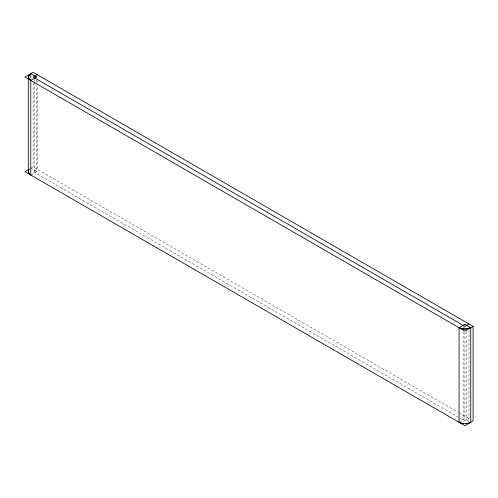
<?xml version="1.0" encoding="UTF-8"?>
<svg xmlns="http://www.w3.org/2000/svg" width="498" height="498" viewBox="0 0 498 498"><rect width="100%" height="100%" fill="white"/><g stroke="black" fill="none" stroke-linecap="round" stroke-linejoin="round"><path stroke-width="0.37" stroke-dasharray="2.49 1.87" d="M30.571 168.368L33.092 166.911L458.278 412.388M30.988 174.885L36.603 171.642L36.603 85.581M459.293 422.167L464.908 418.924L470.523 422.167M458.901 412.749L470.174 419.26M30.988 168.399L36.603 171.642M469.004 330.199L469.004 418.581L464.908 420.947L33.092 171.642L37.188 169.276L37.188 85.544M466.663 331.55L466.663 419.932M464.908 326.657L464.908 328.207M464.908 332.085L464.908 418.924M463.152 325.343L463.152 327.672M463.152 331.55L463.152 419.932M37.188 80.888L37.188 82.438M36.603 80.153L36.603 82.481M34.848 79.618L34.848 81.467M34.848 82.238L34.848 172.657M33.092 83.178L33.092 166.911M30.988 75.36L30.988 78.46M30.752 75.223L30.752 78.323M29.264 169.886A7.943 4.588 0 0 1 29.83 169.245M29.226 169.469A8.273 4.775 0 0 1 29.905 168.834"/><path stroke-width="0.75" d="M37.188 74.688L33.092 77.053L464.908 326.358L469.004 323.993M28.679 169.457L24.9 171.642L464.908 425.678L473.1 420.947L473.1 326.358L33.092 72.322L24.9 77.053L464.908 331.089L473.1 326.358M28.33 78.603L28.33 171.642M470.523 422.167A7.943 4.588 0 0 1 470.068 422.41M469.577 422.634A7.943 4.588 0 0 1 469.06 422.833M468.512 423.007A7.943 4.588 0 0 1 466.763 423.381M463.053 423.381A7.943 4.588 0 0 1 461.304 423.007M460.756 422.833A7.943 4.588 0 0 1 460.239 422.634M459.747 422.41A7.943 4.588 0 0 1 459.293 422.167M30.988 174.885A7.943 4.588 0 0 1 30.565 174.617M30.173 174.337A7.943 4.588 0 0 1 29.83 174.039M29.525 173.721A7.943 4.588 0 0 1 29.264 173.397M29.046 173.061A7.943 4.588 0 0 1 28.878 172.713M30.752 73.673A8.273 4.775 0 0 0 30.752 80.427L30.752 175.022A8.273 4.775 0 0 1 28.554 170.528M36.603 77.053L30.988 80.296A7.943 4.588 0 0 1 30.988 73.81L36.603 77.053M464.908 324.335L459.293 327.572A7.943 4.588 0 0 0 470.523 327.572L464.908 324.335M470.759 422.298L470.759 327.709A8.273 4.775 0 0 1 459.056 327.709L459.056 422.298A8.273 4.775 0 0 0 470.759 422.298"/></g></svg>
